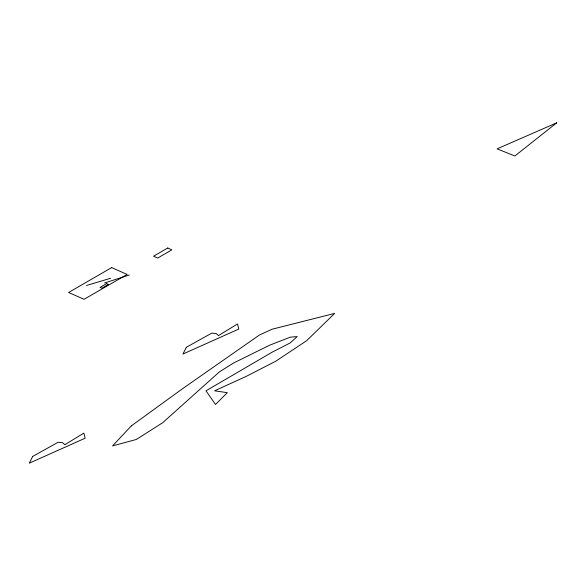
<?xml version="1.0" encoding="UTF-8"?>
<svg xmlns="http://www.w3.org/2000/svg" width="586" height="586" viewBox="0 0 586 586"><rect width="100%" height="100%" fill="white"/><g stroke="black" fill="none" stroke-linecap="round" stroke-linejoin="round"><path stroke-width="0.88" d="M104.564 282.972L129.242 275.054M86.611 285.455L110.637 278.262M32.677 456.428L29.3 463.167L85.131 438.211L83.886 433.091L64.812 444.723L62.556 442.679L58.102 442.276L32.677 456.428M186.333 347.293L182.949 354.025L238.78 329.068L237.542 323.948L218.468 335.58L216.212 333.537L211.751 333.134L186.333 347.293M131.345 425.868L112.534 445.931L136.362 439.456L162.681 422.718L219.215 372.037L233.301 363.137L269.692 345.183L290.143 337.199L297.227 336.554L290.209 342.913L272.387 352.054L206.001 390.796L215.501 404.472L227.309 392.664L214.593 390.811L246.164 376.41L275.867 361.166L306.617 340.715L334.672 313.393L272.116 329.215L259.481 334.98L183.184 388.254L131.345 425.868M556.7 122.833L514.867 155.993L497.111 148.851L556.7 122.833M111.662 267.597L68.606 292.473L84.054 299.314L127.111 274.446L111.662 267.597M167.728 248.003L153.547 256.199L157.685 258.03L171.874 249.841L167.728 248.003M106.667 283.602L100.067 287.411L101.869 288.217L108.469 284.4L106.667 283.602"/></g></svg>
